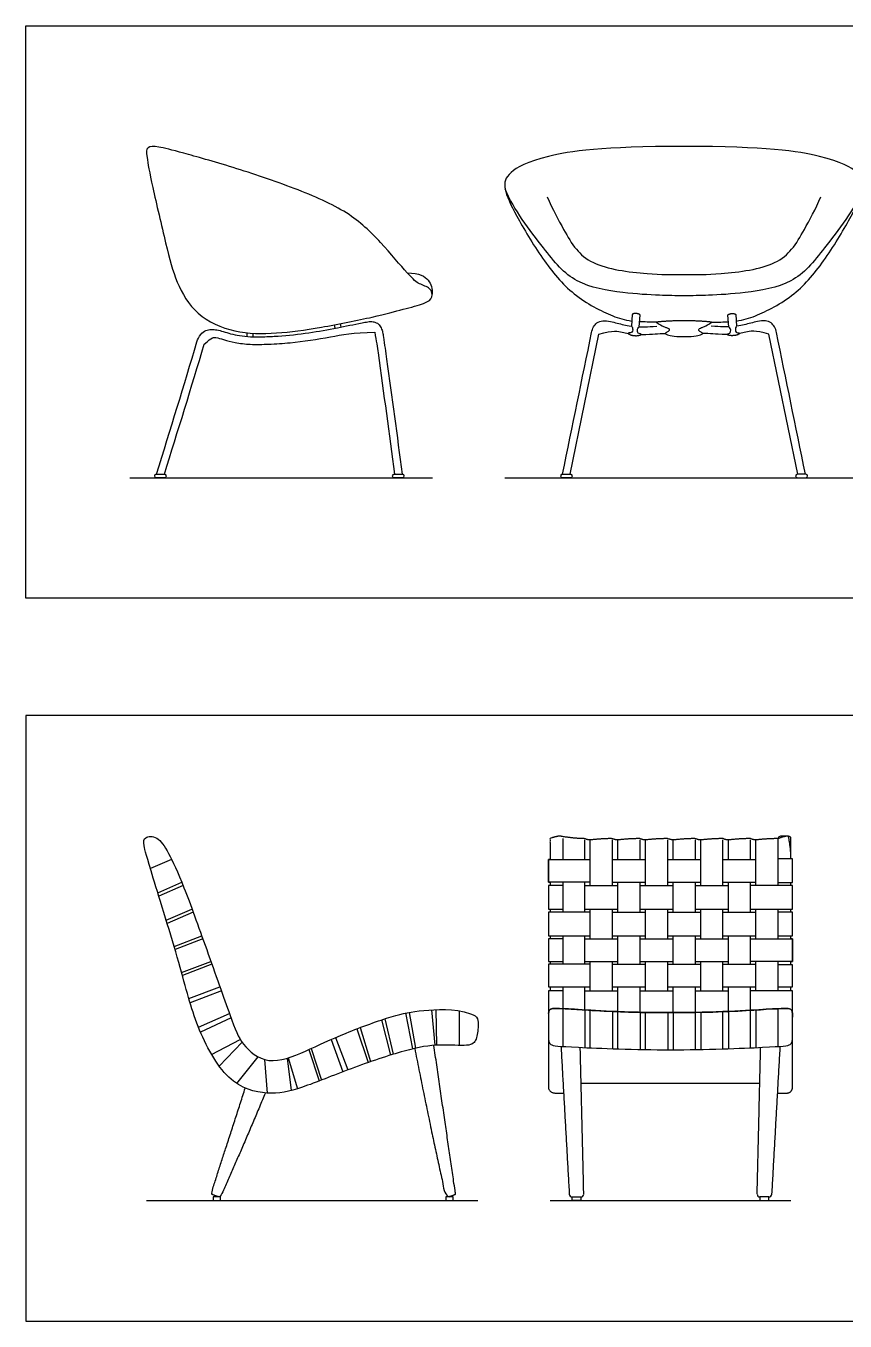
# Model space of a CAD drawing. Header units: millimetres. Extents: x 0.1 to 16.7, y -0.4 to 19.7.
# Drawn here: x 7.984 to 9.711, y 13.741 to 16.471 of the extents above; entities that cross this region are included whole.
import ezdxf

# ---------------------------------------------------------------- set-up
doc = ezdxf.new("R2010")
doc.units = ezdxf.units.MM
for name, color, linetype, true_color in [('AG-DETAILS', 7, 'Continuous', 0x66ffff), ('AG-DIAGRAM', 7, 'Continuous', 0xfecc66), ('AG-FURNITURE', 7, 'Continuous', 0x66ccff), ('X-VPRT', 6, 'Continuous', 0xff00ff)]:
    doc.layers.add(name, color=color, linetype=linetype, true_color=true_color)

msp = doc.modelspace()

# ---------------------------------------------------------------- linework, layer by layer
at = {"layer": 'AG-DETAILS'}
for p, q in [((9.1157, 14.7581), (9.1157, 14.7144)), ((9.1625, 14.7144), (9.1625, 14.7552)), ((9.1739, 14.6592), (9.1739, 14.7552)), ((9.2207, 14.6592), (9.2207, 14.7552)), ((9.2322, 14.7144), (9.2322, 14.7552)), ((9.2789, 14.7144), (9.2789, 14.7552)), ((9.2904, 14.6592), (9.2904, 14.7552)), ((9.3371, 14.6592), (9.3371, 14.7552)), ((9.3486, 14.7144), (9.3486, 14.7552)), ((9.3954, 14.7144), (9.3954, 14.7552)), ((9.4068, 14.6592), (9.4068, 14.7552)), ((9.4536, 14.6592), (9.4536, 14.7552)), ((9.465, 14.7144), (9.465, 14.7552)), ((9.5118, 14.7144), (9.5118, 14.7552)), ((9.5232, 14.6592), (9.5232, 14.7552)), ((9.57, 14.6592), (9.57, 14.7581)), ((8.2912, 14.7144), (8.2463, 14.6949)), ((8.2619, 14.6441), (8.3126, 14.6661)), ((9.0889, 14.6661), (9.0889, 14.6592)), ((9.1157, 14.6661), (9.1157, 14.6028)), ((9.1625, 14.6028), (9.1625, 14.6661)), ((9.2322, 14.6028), (9.2322, 14.6661)), ((9.2789, 14.6028), (9.2789, 14.6661)), ((9.3486, 14.6028), (9.3486, 14.6661)), ((9.3954, 14.6028), (9.3954, 14.6661)), ((9.465, 14.6028), (9.465, 14.6661)), ((9.5118, 14.6028), (9.5118, 14.6661)), ((9.5969, 14.6592), (9.5969, 14.6656)), ((8.3153, 14.6592), (8.2641, 14.637)), ((9.2789, 14.6592), (9.3486, 14.6592)), ((9.3954, 14.6592), (9.465, 14.6592)), ((8.2797, 14.5862), (8.3341, 14.6097)), ((9.0889, 14.6097), (9.0889, 14.6028)), ((9.1739, 14.5466), (9.1739, 14.6097)), ((9.2207, 14.5466), (9.2207, 14.6097)), ((9.2789, 14.6097), (9.3486, 14.6097)), ((9.2904, 14.5466), (9.2904, 14.6097)), ((9.3371, 14.5466), (9.3371, 14.6097)), ((9.3954, 14.6097), (9.465, 14.6097)), ((9.4068, 14.5466), (9.4068, 14.6097)), ((9.4536, 14.5466), (9.4536, 14.6097)), ((9.5232, 14.5466), (9.5232, 14.6097)), ((9.57, 14.5466), (9.57, 14.6097)), ((9.5969, 14.6028), (9.5969, 14.6097)), ((8.3367, 14.6028), (8.2819, 14.579)), ((8.2964, 14.5308), (8.3547, 14.553)), ((8.357, 14.5466), (8.2983, 14.5242)), ((9.0889, 14.553), (9.0889, 14.5466)), ((9.1157, 14.553), (9.1157, 14.4932)), ((9.1625, 14.4932), (9.1625, 14.553)), ((9.2322, 14.4932), (9.2322, 14.553)), ((9.2789, 14.4932), (9.2789, 14.553)), ((9.2789, 14.5466), (9.3486, 14.5466)), ((9.3486, 14.4932), (9.3486, 14.553)), ((9.3954, 14.4932), (9.3954, 14.553)), ((9.3954, 14.5466), (9.465, 14.5466)), ((9.465, 14.4932), (9.465, 14.553)), ((9.5118, 14.4932), (9.5118, 14.553)), ((9.5969, 14.5466), (9.5969, 14.553)), ((8.3122, 14.4758), (8.3739, 14.4993)), ((9.0889, 14.4993), (9.0889, 14.4932)), ((9.1739, 14.437), (9.1739, 14.4993)), ((9.2207, 14.437), (9.2207, 14.4993)), ((9.2789, 14.4993), (9.3486, 14.4993)), ((9.2904, 14.437), (9.2904, 14.4993)), ((9.3371, 14.437), (9.3371, 14.4993)), ((9.3954, 14.4993), (9.465, 14.4993)), ((9.4068, 14.437), (9.4068, 14.4993)), ((9.4536, 14.437), (9.4536, 14.4993)), ((9.5232, 14.437), (9.5232, 14.4993)), ((9.57, 14.437), (9.57, 14.4993)), ((9.5969, 14.4923), (9.5969, 14.4993)), ((8.3761, 14.4932), (8.3139, 14.4695)), ((8.3274, 14.421), (8.3929, 14.4459)), ((9.0889, 14.4459), (9.0889, 14.437)), ((9.1157, 14.4459), (9.1157, 14.3997)), ((9.1625, 14.3969), (9.1625, 14.4459)), ((9.2322, 14.3933), (9.2322, 14.4459)), ((9.2789, 14.3918), (9.2789, 14.4459)), ((9.3486, 14.3912), (9.3486, 14.4459)), ((9.3954, 14.3918), (9.3954, 14.4459)), ((9.465, 14.3912), (9.465, 14.4459)), ((9.5118, 14.3918), (9.5118, 14.4459)), ((9.5969, 14.437), (9.5969, 14.4459)), ((8.3961, 14.437), (8.3301, 14.4119)), ((9.2789, 14.437), (9.3486, 14.437)), ((9.3954, 14.437), (9.465, 14.437)), ((8.3476, 14.3608), (8.4131, 14.3895)), ((8.4164, 14.3802), (8.3521, 14.3497)), ((8.3755, 14.3031), (8.436, 14.3347)), ((8.3916, 14.2785), (8.4398, 14.3289)), ((8.5803, 14.3133), (8.6025, 14.2472)), ((8.5852, 14.3155), (8.6075, 14.2491)), ((8.4285, 14.2418), (8.4737, 14.2979)), ((8.4871, 14.2923), (8.4928, 14.2217)), ((8.5346, 14.2953), (8.5431, 14.227)), ((8.5368, 14.2959), (8.5569, 14.2309)), ((9.1545, 14.2422), (9.5312, 14.2422))]:
    msp.add_line(p, q, dxfattribs=at)
for points in [[(9.1739, 14.6661), (9.0857, 14.6661), (9.0857, 14.7144), (9.1739, 14.7144)], [(9.2207, 14.7144), (9.2904, 14.7144)], [(9.3371, 14.7144), (9.4068, 14.7144)], [(9.4536, 14.7144), (9.5232, 14.7144)], [(9.57, 14.6656), (9.6, 14.6656), (9.6, 14.7154), (9.57, 14.7154)], [(9.2207, 14.6661), (9.2904, 14.6661)], [(9.3371, 14.6661), (9.4068, 14.6661)], [(9.4536, 14.6661), (9.5232, 14.6661)], [(9.1157, 14.6592), (9.0857, 14.6592), (9.0857, 14.6097), (9.1157, 14.6097)], [(9.1625, 14.6592), (9.2322, 14.6592)], [(9.5118, 14.6097), (9.6, 14.6097), (9.6, 14.6592), (9.5118, 14.6592)], [(9.1625, 14.6097), (9.2322, 14.6097)], [(9.1739, 14.6028), (9.0857, 14.6028), (9.0857, 14.553), (9.1739, 14.553)], [(9.2207, 14.6028), (9.2904, 14.6028)], [(9.3371, 14.6028), (9.4068, 14.6028)], [(9.4536, 14.6028), (9.5232, 14.6028)], [(9.57, 14.553), (9.6, 14.553), (9.6, 14.6028), (9.57, 14.6028)], [(9.1157, 14.5466), (9.0857, 14.5466), (9.0857, 14.4993), (9.1157, 14.4993)], [(9.1625, 14.5466), (9.2322, 14.5466)], [(9.2207, 14.553), (9.2904, 14.553)], [(9.3371, 14.553), (9.4068, 14.553)], [(9.4536, 14.553), (9.5232, 14.553)], [(9.5118, 14.5466), (9.6, 14.5466), (9.6, 14.4993), (9.5118, 14.4993)], [(9.1625, 14.4993), (9.2322, 14.4993)], [(9.1739, 14.4932), (9.0857, 14.4932), (9.0857, 14.4459), (9.1739, 14.4459)], [(9.2207, 14.4932), (9.2904, 14.4932)], [(9.3371, 14.4932), (9.4068, 14.4932)], [(9.4536, 14.4932), (9.5232, 14.4932)], [(9.57, 14.4459), (9.6, 14.4459), (9.6, 14.4923), (9.57, 14.4923)], [(9.2207, 14.4459), (9.2904, 14.4459)], [(9.3371, 14.4459), (9.4068, 14.4459)], [(9.4536, 14.4459), (9.5232, 14.4459)], [(9.1157, 14.437), (9.0857, 14.437), (9.0857, 14.3897), (9.0858, 14.3897)], [(9.1625, 14.437), (9.2322, 14.437)], [(9.6, 14.3817), (9.6, 14.437), (9.5118, 14.437)], [(8.7846, 14.3905), (8.799, 14.3147)], [(8.7917, 14.3918), (8.8051, 14.3161)], [(8.8392, 14.3972), (8.8463, 14.3224)], [(8.8482, 14.3977), (8.8494, 14.3226)], [(8.8976, 14.3949), (8.8976, 14.322)], [(8.7336, 14.3758), (8.7525, 14.3017)], [(8.7405, 14.3781), (8.758, 14.3034)], [(8.6368, 14.3386), (8.6626, 14.2704)], [(8.682, 14.3572), (8.7053, 14.286)], [(8.6885, 14.3597), (8.7106, 14.2879)], [(8.6275, 14.3345), (8.652, 14.2664)]]:
    msp.add_lwpolyline(points, dxfattribs=at)
for centre, start, end in [((9.5752, 14.7581), 90, 180), ((9.5916, 14.7581), 0, 90)]:
    msp.add_arc(centre, 0.00521, start, end, dxfattribs=at)
msp.add_open_spline([(9.57, 14.7581), (9.5466, 14.7581), (9.5232, 14.7552), (9.5175, 14.7552), (9.5118, 14.7581), (9.4884, 14.7581), (9.465, 14.7552), (9.4593, 14.7552), (9.4536, 14.7581), (9.4302, 14.7581), (9.4068, 14.7552), (9.4011, 14.7552), (9.3954, 14.7581), (9.372, 14.7581), (9.3486, 14.7552), (9.3457, 14.7552), (9.3371, 14.7581), (9.3138, 14.7581), (9.2904, 14.7552), (9.2846, 14.7552), (9.2789, 14.7581), (9.2555, 14.7581), (9.2322, 14.7552), (9.2264, 14.7552), (9.2207, 14.7581), (9.1973, 14.7581), (9.1739, 14.7552), (9.1682, 14.7552), (9.1625, 14.7581), (9.1391, 14.7581), (9.1105, 14.7633), (9.1023, 14.7633), (9.0889, 14.7581), (9.0889, 14.7362), (9.0889, 14.7144)], degree=2, knots=[0, 0, 0, 0.17208, 0.17208, 0.218839, 0.218839, 0.38163, 0.38163, 0.42839, 0.42839, 0.59118, 0.59118, 0.63794, 0.63794, 0.80073, 0.80073, 0.84749, 0.84749, 1.01028, 1.01028, 1.05704, 1.05704, 1.21983, 1.21983, 1.26659, 1.26659, 1.42938, 1.42938, 1.47614, 1.47614, 1.656512, 1.656512, 1.737353, 1.737353, 1.880743, 1.880743, 1.880743], dxfattribs=at)
for points in [[(9.5916, 14.7633), (9.5834, 14.7633), (9.5752, 14.7633)], [(9.5969, 14.7154), (9.5969, 14.7367), (9.5969, 14.7581)]]:
    msp.add_open_spline(points, degree=2, dxfattribs=at)
for points, knots in [([(9.0857, 14.343), (9.0857, 14.2973), (9.0857, 14.2332), (9.0857, 14.2217), (9.1004, 14.2217), (9.109, 14.2217), (9.1176, 14.2217)], [0, 0, 0, 0.4203886, 0.4203886, 0.4798944, 0.4798944, 0.5361774, 0.5361774, 0.5361774]), ([(9.5682, 14.2217), (9.5767, 14.2217), (9.5885, 14.2217), (9.6, 14.2217), (9.6, 14.2332), (9.6, 14.2793), (9.6, 14.343)], [2.014513, 2.014513, 2.014513, 2.070796, 2.070796, 2.1303018, 2.1303018, 2.4324386, 2.4324386, 2.4324386])]:
    msp.add_rational_spline(points, [1, 1, 1, 0.707106781186, 1, 1, 1], degree=2, knots=knots, dxfattribs=at)
at = {"layer": 'AG-DIAGRAM'}
msp.add_line((8.2034, 15.5189), (8.8412, 15.5189), dxfattribs=at)
for points in [[(8.9936, 15.5189), (9.7493, 15.5189)], [(8.238, 13.9949), (8.9365, 13.9949)], [(9.0889, 13.9949), (9.5969, 13.9949)]]:
    msp.add_lwpolyline(points, dxfattribs=at)
at = {"layer": 'AG-FURNITURE'}
for p, q in [((9.1317, 15.5263), (9.1922, 15.8218)), ((9.6111, 15.5263), (9.5506, 15.8218)), ((9.57, 14.3997), (9.57, 14.3994))]:
    msp.add_line(p, q, dxfattribs=at)
for points in [[(8.6342, 15.8412), (8.6356, 15.834)], [(8.6486, 15.8366), (8.6472, 15.8437)], [(9.2624, 15.8627), (9.2604, 15.8384)], [(9.277, 15.8371), (9.2789, 15.8614)], [(9.4659, 15.8371), (9.4639, 15.8614)], [(9.4805, 15.8627), (9.4824, 15.8384)], [(8.45, 15.8244), (8.4496, 15.8168)], [(8.4628, 15.8161), (8.4632, 15.8233)], [(9.0889, 14.7144), (9.0857, 14.7144), (9.0857, 14.6661), (9.0889, 14.6661)], [(9.5969, 14.6656), (9.6, 14.6656), (9.6, 14.7154), (9.5969, 14.7154)], [(9.0889, 14.6661), (9.0889, 14.6592)], [(9.5969, 14.6592), (9.5969, 14.6656)], [(9.0889, 14.6592), (9.0857, 14.6592), (9.0857, 14.6097), (9.0889, 14.6097)], [(9.5969, 14.6097), (9.6, 14.6097), (9.6, 14.6592), (9.5969, 14.6592)], [(9.0889, 14.6097), (9.0889, 14.6028)], [(9.5969, 14.6028), (9.5969, 14.6097)], [(9.0889, 14.6028), (9.0857, 14.6028), (9.0857, 14.553), (9.0889, 14.553)], [(9.5969, 14.553), (9.6, 14.553), (9.6, 14.6028), (9.5969, 14.6028)], [(9.0889, 14.5466), (9.0857, 14.5466), (9.0857, 14.4993), (9.0889, 14.4993)], [(9.0889, 14.553), (9.0889, 14.5466)], [(9.5969, 14.5466), (9.5969, 14.553)], [(9.5969, 14.4993), (9.6, 14.4993), (9.6, 14.5466), (9.5969, 14.5466)], [(9.0889, 14.4993), (9.0889, 14.4932)], [(9.5969, 14.4923), (9.5969, 14.4993)], [(9.0889, 14.4932), (9.0857, 14.4932), (9.0857, 14.4459), (9.0889, 14.4459)], [(9.5969, 14.4459), (9.6, 14.4459), (9.6, 14.4923), (9.5969, 14.4923)], [(9.0889, 14.4459), (9.0889, 14.437)], [(9.5969, 14.437), (9.5969, 14.4459)], [(9.0889, 14.437), (9.0857, 14.437), (9.0857, 14.3897), (9.0858, 14.3897)], [(9.6, 14.3817), (9.6, 14.437), (9.5969, 14.437)], [(9.1157, 14.3997), (9.1157, 14.32)], [(9.1625, 14.3969), (9.1625, 14.3175)], [(9.1739, 14.317), (9.1739, 14.3962)], [(9.2207, 14.3938), (9.2207, 14.3152)], [(9.2322, 14.3148), (9.2322, 14.3933)], [(9.2789, 14.3918), (9.2789, 14.3136)], [(9.2904, 14.3133), (9.2904, 14.3916)], [(9.3371, 14.3912), (9.3371, 14.3129)], [(9.3486, 14.3912), (9.3486, 14.3129)], [(9.3954, 14.3133), (9.3954, 14.3916)], [(9.4068, 14.3918), (9.4068, 14.3136)], [(9.4536, 14.3148), (9.4536, 14.3933)], [(9.465, 14.3938), (9.465, 14.3152)], [(9.5118, 14.317), (9.5118, 14.3962)], [(9.5232, 14.3969), (9.5232, 14.3175)], [(9.57, 14.32), (9.57, 14.3997)]]:
    msp.add_lwpolyline(points, dxfattribs=at)
for points in [[(8.379, 14.0027), (8.379, 13.9949), (8.394, 13.9949), (8.394, 14.0027)], [(8.8696, 14.0027), (8.8696, 13.9949), (8.8846, 13.9949), (8.8846, 14.0027)], [(9.1355, 14.0027), (9.1541, 14.0027), (9.1541, 13.9949), (9.1355, 13.9949)], [(9.5503, 14.0027), (9.5316, 14.0027), (9.5316, 13.9949), (9.5503, 13.9949)]]:
    msp.add_lwpolyline(points, close=True, dxfattribs=at)
for centre, radius, start, end in [((8.2587, 15.5226), 0.00366, 90, 180), ((8.2587, 15.5226), 0.00366, 180, 270), ((8.2764, 15.5226), 0.00366, 0, 90), ((8.2764, 15.5226), 0.00366, 270, 0), ((8.7601, 15.5226), 0.00366, 90, 180), ((8.7601, 15.5226), 0.00366, 180, 270), ((8.7778, 15.5226), 0.00366, 0, 90), ((8.7778, 15.5226), 0.00366, 270, 0), ((9.1147, 15.5226), 0.00366, 90, 180), ((9.1147, 15.5226), 0.00366, 180, 270), ((9.1324, 15.5226), 0.00366, 0, 90), ((9.1324, 15.5226), 0.00366, 270, 0), ((9.6104, 15.5226), 0.00366, 90, 180), ((9.6104, 15.5226), 0.00366, 180, 270), ((9.6282, 15.5226), 0.00366, 360, 90), ((9.6282, 15.5226), 0.00366, 270, 0), ((9.1355, 14.0087), 0.00598, 183.2022, 270), ((9.1541, 14.0087), 0.00598, 270, 1.3629), ((9.5316, 14.0087), 0.00598, 178.6371, 270), ((9.5503, 14.0087), 0.00598, 270, 356.7978)]:
    msp.add_arc(centre, radius, start, end, dxfattribs=at)
for points, degree in [([(8.8399, 15.9001), (8.8382, 15.8945), (8.8279, 15.8862), (8.7802, 15.8745), (8.7255, 15.8593), (8.601, 15.834), (8.5121, 15.8221), (8.4236, 15.8221), (8.3403, 15.86), (8.2994, 15.9314), (8.2811, 16.0025), (8.2477, 16.145), (8.2376, 16.2), (8.2376, 16.2174), (8.2604, 16.2183), (8.3059, 16.2061), (8.4161, 16.1754), (8.5537, 16.1293), (8.6682, 16.079), (8.7316, 16.017), (8.7959, 15.9403), (8.812, 15.9268), (8.8385, 15.9197), (8.8417, 15.9056), (8.8399, 15.9001)], 3), ([(8.7879, 15.9507), (8.8137, 15.9507), (8.8367, 15.9364), (8.841, 15.9175), (8.8406, 15.906)], 3), ([(9.2604, 15.8384), (9.2626, 15.8365), (9.264, 15.8299), (9.2615, 15.8253), (9.2591, 15.8242), (9.2547, 15.8245), (9.254, 15.8232)], 3), ([(9.3132, 15.8469), (9.2991, 15.8469), (9.2876, 15.8472), (9.2778, 15.8478)], 3), ([(9.3714, 15.8497), (9.3374, 15.8497), (9.3132, 15.8469)], 2), ([(9.4296, 15.8469), (9.4054, 15.8497), (9.3714, 15.8497)], 2), ([(9.4296, 15.8469), (9.4437, 15.8469), (9.4552, 15.8472), (9.465, 15.8478)], 3), ([(9.4824, 15.8384), (9.4803, 15.8365), (9.4789, 15.8299), (9.4814, 15.8253), (9.4838, 15.8242), (9.4882, 15.8245), (9.4889, 15.8232)], 3), ([(8.2759, 15.5263), (8.3043, 15.6176), (8.3327, 15.709), (8.36, 15.8007)], 3), ([(8.2587, 15.5263), (8.2676, 15.5263), (8.2764, 15.5263)], 2), ([(8.2764, 15.5189), (8.2676, 15.5189), (8.2587, 15.5189)], 2), ([(8.7601, 15.5263), (8.7689, 15.5263), (8.7778, 15.5263)], 2), ([(8.7778, 15.5189), (8.7689, 15.5189), (8.7601, 15.5189)], 2), ([(9.1147, 15.5263), (9.1236, 15.5263), (9.1324, 15.5263)], 2), ([(9.1324, 15.5189), (9.1236, 15.5189), (9.1147, 15.5189)], 2), ([(9.6282, 15.5263), (9.6193, 15.5263), (9.6104, 15.5263)], 2), ([(9.6104, 15.5189), (9.6193, 15.5189), (9.6282, 15.5189)], 2), ([(9.112, 14.3203), (9.1208, 14.1643), (9.1295, 14.0084)], 2), ([(9.1601, 14.0089), (9.1564, 14.1634), (9.1527, 14.318)], 2), ([(9.5256, 14.0089), (9.5293, 14.1634), (9.533, 14.318)], 2), ([(9.5737, 14.3203), (9.5649, 14.1643), (9.5562, 14.0084)], 2), ([(9.1355, 14.0027), (9.1448, 14.0027), (9.1541, 14.0027)], 2), ([(9.5503, 14.0027), (9.5409, 14.0027), (9.5316, 14.0027)], 2)]:
    msp.add_open_spline(points, degree=degree, dxfattribs=at)
for points, degree, knots in [([(9.3714, 16.2174), (9.1989, 16.2174), (9.0621, 16.1973), (8.9972, 16.1614), (8.9892, 16.1313), (9.0131, 16.0779), (9.0728, 15.9779), (9.135, 15.9018), (9.2141, 15.8613), (9.2454, 15.8514), (9.2613, 15.8493)], 3, [2.544741, 2.544741, 2.544741, 2.544741, 2.862834, 3.180926, 3.499019, 3.817111, 4.135204, 4.453297, 4.771389, 4.946814, 4.946814, 4.946814, 4.946814]), ([(9.4816, 15.8493), (9.4975, 15.8514), (9.5287, 15.8613), (9.6079, 15.9018), (9.6701, 15.9779), (9.7297, 16.0779), (9.7537, 16.1313), (9.7456, 16.1614), (9.6808, 16.1973), (9.544, 16.2174), (9.3714, 16.2174)], 3, [0.142668, 0.142668, 0.142668, 0.142668, 0.318093, 0.636185, 0.954278, 1.27237, 1.590463, 1.908556, 2.226648, 2.544741, 2.544741, 2.544741, 2.544741]), ([(9.7484, 16.1278), (9.7312, 16.0848), (9.6665, 16.002), (9.6069, 15.9258), (9.5003, 15.9078), (9.4243, 15.903), (9.3887, 15.9026), (9.3714, 15.9026), (9.3542, 15.9026), (9.3185, 15.903), (9.2425, 15.9078), (9.136, 15.9258), (9.0763, 16.002), (9.0117, 16.0848), (8.9944, 16.1278)], 3, [0, 0, 0, 0, 0.686249, 1.26721, 1.822363, 2.323018, 2.735413, 2.735413, 2.735413, 3.147808, 3.648464, 4.203617, 4.784578, 5.470827, 5.470827, 5.470827, 5.470827]), ([(9.0831, 16.1114), (9.0939, 16.0854), (9.1175, 16.0424), (9.1402, 16.0023), (9.1833, 15.9624), (9.2902, 15.9471), (9.3479, 15.9471), (9.3714, 15.9471), (9.395, 15.9471), (9.4527, 15.9471), (9.5596, 15.9624), (9.6026, 16.0023), (9.6253, 16.0424), (9.649, 16.0854), (9.6598, 16.1114)], 3, [-2.424258, -2.424258, -2.424258, -2.424258, -1.897945, -1.465827, -1.109922, -0.481951, 0, 0, 0, 0.481951, 1.109922, 1.465827, 1.897945, 2.424258, 2.424258, 2.424258, 2.424258]), ([(8.2592, 15.5263), (8.2891, 15.6224), (8.3174, 15.7137), (8.3446, 15.8053), (8.3463, 15.8109), (8.3507, 15.8206), (8.3624, 15.8299), (8.3749, 15.8318), (8.3872, 15.8308), (8.4007, 15.827), (8.4164, 15.822), (8.4355, 15.818), (8.4585, 15.8158), (8.4855, 15.816), (8.5268, 15.8179), (8.5792, 15.8236), (8.6381, 15.8342), (8.6752, 15.842), (8.6926, 15.8454), (8.6967, 15.8462), (8.7045, 15.8479), (8.7147, 15.8485), (8.7223, 15.8463), (8.7271, 15.843), (8.7305, 15.8393), (8.733, 15.8348), (8.7349, 15.8303), (8.7364, 15.8237), (8.7396, 15.8033), (8.7534, 15.7042), (8.7663, 15.6086), (8.7774, 15.5263)], 3, [0.008565, 0.008565, 0.008565, 0.008565, 0.949237, 0.949237, 0.949237, 1.006632, 1.05249, 1.090349, 1.128989, 1.174222, 1.227239, 1.291593, 1.366145, 1.453744, 1.55775, 1.772693, 1.972529, 2.14623, 2.14623, 2.14623, 2.188236, 2.22412, 2.246697, 2.26412, 2.280633, 2.296371, 2.314656, 2.328517, 2.362632, 2.518212, 3.312647, 3.312647, 3.312647, 3.312647]), ([(9.1154, 15.5263), (9.1363, 15.6284), (9.1564, 15.7267), (9.1766, 15.825), (9.1774, 15.8291), (9.1798, 15.8367), (9.1878, 15.8464), (9.2012, 15.8511), (9.2111, 15.8493), (9.2166, 15.8482), (9.226, 15.8462), (9.2397, 15.8423), (9.2536, 15.8394), (9.2604, 15.8384)], 3, [0.007466, 0.007466, 0.007466, 0.007466, 0.985003, 0.985003, 0.985003, 1.026763, 1.063182, 1.10615, 1.161556, 1.161556, 1.161556, 1.256237, 1.302462, 1.302462, 1.302462, 1.302462]), ([(9.2809, 15.8211), (9.2805, 15.8224), (9.2761, 15.8229), (9.2739, 15.8243), (9.2721, 15.8293), (9.2746, 15.8355), (9.277, 15.8371)], 3, [-0.13635165, -0.13635165, -0.13635165, -0.13635165, -0.11724303, -0.0981344, -0.07902577, -0.05991715, -0.05991715, -0.05991715, -0.05991715]), ([(9.2769, 15.8371), (9.2811, 15.8369), (9.292, 15.8369), (9.3029, 15.8376), (9.3141, 15.8383)], 3, [1.3568298, 1.3568298, 1.3568298, 1.3568298, 1.4039521, 1.478791, 1.478791, 1.478791, 1.478791]), ([(9.3132, 15.8469), (9.3269, 15.8367), (9.3363, 15.8359), (9.3419, 15.8312), (9.3386, 15.8276), (9.3312, 15.8235), (9.3304, 15.8221), (9.3482, 15.8165), (9.3714, 15.8165)], 3, [0.7072192, 0.7072192, 0.7072192, 0.7072192, 0.7592657, 0.8134903, 0.8677149, 0.9219395, 0.9761641, 1.0303887, 1.0303887, 1.0303887, 1.0303887]), ([(9.3714, 15.8165), (9.3947, 15.8165), (9.4124, 15.8221), (9.4116, 15.8235), (9.4043, 15.8276), (9.401, 15.8312), (9.4065, 15.8359), (9.416, 15.8367), (9.4296, 15.8469)], 3, [0, 0, 0, 0, 0.0542246, 0.1084492, 0.1626738, 0.2168984, 0.271123, 0.3231695, 0.3231695, 0.3231695, 0.3231695]), ([(9.4659, 15.8371), (9.4617, 15.8369), (9.4509, 15.8369), (9.44, 15.8376), (9.4288, 15.8383)], 3, [1.3568298, 1.3568298, 1.3568298, 1.3568298, 1.4039521, 1.478791, 1.478791, 1.478791, 1.478791]), ([(9.4619, 15.8211), (9.4624, 15.8224), (9.4668, 15.8229), (9.469, 15.8243), (9.4707, 15.8293), (9.4683, 15.8355), (9.4659, 15.8371)], 3, [-0.13635165, -0.13635165, -0.13635165, -0.13635165, -0.11724303, -0.0981344, -0.07902577, -0.05991715, -0.05991715, -0.05991715, -0.05991715]), ([(9.6275, 15.5263), (9.6066, 15.6284), (9.5864, 15.7267), (9.5663, 15.825), (9.5655, 15.8291), (9.5631, 15.8367), (9.5551, 15.8464), (9.5417, 15.8511), (9.5317, 15.8493), (9.5263, 15.8482), (9.5169, 15.8462), (9.5032, 15.8423), (9.4892, 15.8394), (9.4824, 15.8384)], 3, [0.007466, 0.007466, 0.007466, 0.007466, 0.985003, 0.985003, 0.985003, 1.026763, 1.063182, 1.10615, 1.161556, 1.161556, 1.161556, 1.256237, 1.302462, 1.302462, 1.302462, 1.302462]), ([(8.36, 15.8007), (8.377, 15.8157), (8.3863, 15.8147), (8.4031, 15.8092), (8.4218, 15.8043), (8.4408, 15.8013), (8.4643, 15.7996), (8.4979, 15.8003), (8.5546, 15.804), (8.6218, 15.8143), (8.6735, 15.8254), (8.7193, 15.8257)], 3, [0.949904, 0.949904, 0.949904, 0.949904, 0.990479, 1.05365, 1.149164, 1.207069, 1.269525, 1.414855, 1.584641, 1.908089, 2.178905, 2.178905, 2.178905, 2.178905]), ([(8.7193, 15.8257), (8.7229, 15.8062), (8.7367, 15.7089), (8.7497, 15.6116), (8.7612, 15.5263)], 3, [2.1789054, 2.1789054, 2.1789054, 2.1789054, 2.3016343, 3.1711656, 3.1711656, 3.1711656, 3.1711656]), ([(9.1922, 15.8218), (9.2227, 15.8306), (9.236, 15.8267), (9.2497, 15.8239), (9.254, 15.8232)], 3, [0.9795278, 0.9795278, 0.9795278, 0.9795278, 1.1364694, 1.2092144, 1.2092144, 1.2092144, 1.2092144]), ([(9.2809, 15.821), (9.2967, 15.8212), (9.3106, 15.822), (9.3245, 15.8229), (9.3315, 15.8233)], 3, [1.2979943, 1.2979943, 1.2979943, 1.2979943, 1.380049, 1.4641869, 1.4641869, 1.4641869, 1.4641869]), ([(9.4619, 15.821), (9.4461, 15.8212), (9.4322, 15.822), (9.4184, 15.8229), (9.4113, 15.8233)], 3, [1.2979943, 1.2979943, 1.2979943, 1.2979943, 1.380049, 1.4641869, 1.4641869, 1.4641869, 1.4641869]), ([(9.5506, 15.8218), (9.5202, 15.8306), (9.5069, 15.8267), (9.4932, 15.8239), (9.4889, 15.8232)], 3, [0.9795278, 0.9795278, 0.9795278, 0.9795278, 1.1364694, 1.2092144, 1.2092144, 1.2092144, 1.2092144]), ([(8.2368, 14.7599), (8.2319, 14.7569), (8.2311, 14.7478), (8.2423, 14.7064), (8.3136, 14.4784), (8.3401, 14.3637), (8.4088, 14.2377), (8.4961, 14.216), (8.5596, 14.2288), (8.667, 14.2736), (8.7908, 14.3153), (8.8567, 14.3258), (8.9218, 14.3188), (8.9344, 14.3328), (8.938, 14.3637), (8.938, 14.3838), (8.9215, 14.3889), (8.8855, 14.4009), (8.8086, 14.3955), (8.7656, 14.3878), (8.6539, 14.348), (8.5737, 14.3092), (8.4918, 14.2768), (8.4361, 14.3264), (8.4207, 14.3675), (8.364, 14.5274), (8.3139, 14.6669), (8.2838, 14.7314), (8.2606, 14.7655), (8.2418, 14.7628), (8.2368, 14.7599)], 3, [0, 0, 0, 0, 0.272764, 0.545528, 0.815719, 1.08591, 1.356102, 1.626293, 1.896484, 2.166676, 2.436867, 2.707059, 2.97725, 3.247441, 3.517633, 3.787824, 3.787824, 3.787824, 4.040285, 4.315621, 4.590957, 4.866293, 5.14163, 5.416966, 5.692302, 5.967638, 6.242974, 6.51831, 6.791074, 7.063838, 7.063838, 7.063838, 7.063838]), ([(9.57, 14.7581), (9.5466, 14.7581), (9.5232, 14.7552), (9.5175, 14.7552), (9.5118, 14.7581), (9.4884, 14.7581), (9.465, 14.7552), (9.4593, 14.7552), (9.4536, 14.7581), (9.4302, 14.7581), (9.4068, 14.7552), (9.4011, 14.7552), (9.3954, 14.7581), (9.372, 14.7581), (9.3486, 14.7552), (9.3457, 14.7552), (9.3371, 14.7581), (9.3138, 14.7581), (9.2904, 14.7552), (9.2846, 14.7552), (9.2789, 14.7581), (9.2555, 14.7581), (9.2322, 14.7552), (9.2264, 14.7552), (9.2207, 14.7581), (9.1973, 14.7581), (9.1739, 14.7552), (9.1682, 14.7552), (9.1625, 14.7581), (9.1391, 14.7581), (9.1105, 14.7633), (9.1023, 14.7633), (9.0889, 14.7581), (9.0889, 14.7362), (9.0889, 14.7144)], 2, [0, 0, 0, 0.17208, 0.17208, 0.218839, 0.218839, 0.38163, 0.38163, 0.42839, 0.42839, 0.59118, 0.59118, 0.63794, 0.63794, 0.80073, 0.80073, 0.84749, 0.84749, 1.01028, 1.01028, 1.05704, 1.05704, 1.21983, 1.21983, 1.26659, 1.26659, 1.42938, 1.42938, 1.47614, 1.47614, 1.656512, 1.656512, 1.737353, 1.737353, 1.880743, 1.880743, 1.880743]), ([(9.5969, 14.7154), (9.5969, 14.7367), (9.5916, 14.7633), (9.5834, 14.7633), (9.57, 14.7581)], 2, [1.0947537, 1.0947537, 1.0947537, 1.2820876, 1.2820876, 1.3426208, 1.3426208, 1.3426208]), ([(9.3429, 14.3912), (9.4399, 14.3912), (9.5741, 14.4006), (9.6, 14.4006), (9.6, 14.3881), (9.6, 14.3369), (9.6, 14.322), (9.5705, 14.3193), (9.417, 14.3129), (9.3429, 14.3129), (9.2688, 14.3129), (9.1152, 14.3193), (9.0857, 14.322), (9.0857, 14.3369), (9.0857, 14.3881), (9.0857, 14.4006), (9.1116, 14.4006), (9.2458, 14.3912), (9.3429, 14.3912)], 3, [0, 0, 0, 0, 0.266947, 0.533895, 0.800842, 1.067789, 1.334736, 1.601684, 1.868631, 1.868631, 1.868631, 2.135578, 2.402525, 2.669473, 2.93642, 3.203367, 3.470315, 3.737262, 3.737262, 3.737262, 3.737262]), ([(9.0858, 14.3897), (9.0861, 14.3946), (9.088, 14.3996), (9.1006, 14.4006), (9.1355, 14.3986), (9.1712, 14.3963), (9.2164, 14.3937), (9.2803, 14.3916), (9.3199, 14.3912), (9.3429, 14.3912)], 3, [3.0183571, 3.0183571, 3.0183571, 3.0183571, 3.2033673, 3.3970575, 3.4703146, 3.5154168, 3.6199058, 3.674055, 3.7372618, 3.7372618, 3.7372618, 3.7372618]), ([(9.3429, 14.3912), (9.365, 14.3912), (9.454, 14.3921), (9.5758, 14.4006), (9.6, 14.4006), (9.6, 14.3923), (9.6, 14.3817)], 3, [0, 0, 0, 0, 0.0461875, 0.2634127, 0.5321273, 0.8008418, 0.8008418, 0.8008418, 0.8008418]), ([(8.8037, 14.3158), (8.8364, 14.1492), (8.8693, 14.0027), (8.8771, 14.0027), (8.8898, 14.0085), (8.8677, 14.1604), (8.8441, 14.3222)], 2, [0.072241, 0.072241, 0.072241, 1.047486, 1.047486, 1.126451, 1.126451, 2.134229, 2.134229, 2.134229]), ([(8.4888, 14.222), (8.4411, 14.1076), (8.394, 14.0027), (8.3865, 14.0027), (8.3743, 14.0093), (8.4085, 14.1149), (8.4464, 14.2321)], 2, [0.038777, 0.038777, 0.038777, 0.781684, 0.781684, 0.861557, 0.861557, 1.591415, 1.591415, 1.591415])]:
    msp.add_open_spline(points, degree=degree, knots=knots, dxfattribs=at)
for points, weights, knots in [([(9.2789, 15.8614), (9.2792, 15.8644), (9.2709, 15.865), (9.2626, 15.8657), (9.2624, 15.8627)], [1, 0.707106781187, 1, 0.707106781187, 1], [-0.43394319, -0.43394319, -0.43394319, -0.39113049, -0.39113049, -0.34831778, -0.34831778, -0.34831778]), ([(9.4639, 15.8614), (9.4637, 15.8644), (9.472, 15.865), (9.4803, 15.8657), (9.4805, 15.8627)], [1, 0.707106781187, 1, 0.707106781187, 1], [-0.43394319, -0.43394319, -0.43394319, -0.39113049, -0.39113049, -0.34831778, -0.34831778, -0.34831778]), ([(9.254, 15.8232), (9.2566, 15.8193), (9.2672, 15.8185), (9.2778, 15.8176), (9.2809, 15.8211)], [0.912229983702, 0.760855018912, 1, 0.760855018912, 0.912229983702], [-0.20626413, -0.20626413, -0.20626413, -0.17130789, -0.17130789, -0.13635165, -0.13635165, -0.13635165]), ([(9.4889, 15.8232), (9.4863, 15.8193), (9.4757, 15.8185), (9.4651, 15.8176), (9.4619, 15.8211)], [0.912229983702, 0.760855018912, 1, 0.760855018912, 0.912229983702], [-0.20626413, -0.20626413, -0.20626413, -0.17130789, -0.17130789, -0.13635165, -0.13635165, -0.13635165])]:
    msp.add_rational_spline(points, weights, degree=2, knots=knots, dxfattribs=at)
at = {"layer": 'X-VPRT'}
for points in [[(7.984, 16.4714), (11.8194, 16.4714), (11.8194, 15.2649), (7.984, 15.2649)], [(7.984, 15.0173), (7.984, 13.7409), (11.2491, 13.7409), (11.2491, 15.0173)]]:
    msp.add_lwpolyline(points, close=True, dxfattribs=at)

doc.saveas('drawing.dxf')
